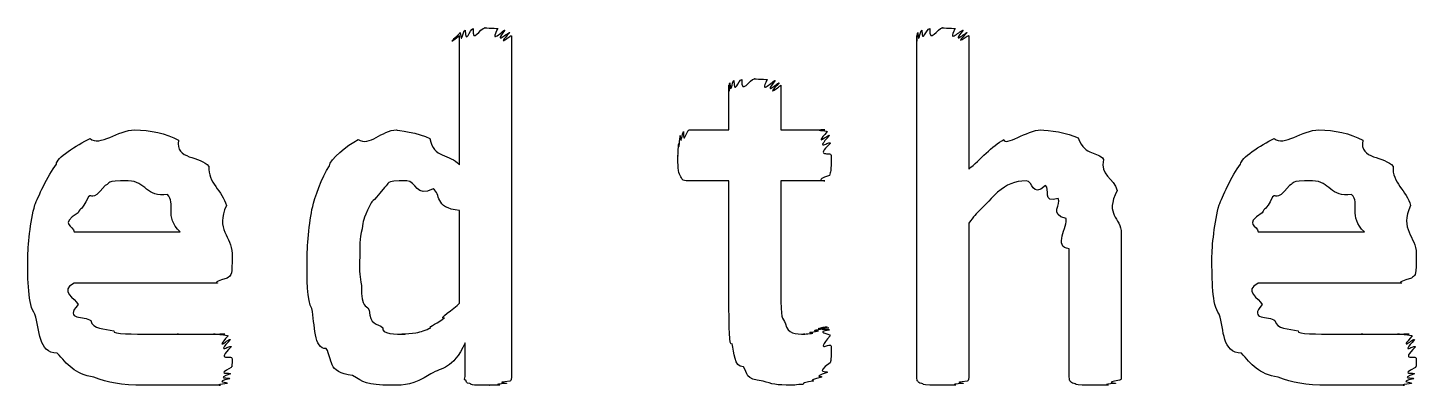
# Model space of a CAD drawing. Header units: millimetres. Extents: x 0 to 216, y 0 to 279.
# Drawn here: x 38.39 to 47.98, y 142.91 to 145.38 of the extents above; entities that cross this region are included whole.
import ezdxf

# ---------------------------------------------------------------- set-up
doc = ezdxf.new("R2010")
doc.units = ezdxf.units.MM
doc.layers.get('0').update_dxf_attribs({"linetype": 'CONTINUOUS'})

msp = doc.modelspace()

# ---------------------------------------------------------------- linework, layer by layer
at = {"color": 0}
for p, q in [((41.3702, 144.435), (41.3702, 145.328)), ((41.7283, 145.328), (41.7283, 142.969)), ((44.5301, 142.969), (44.5301, 145.328)), ((44.8881, 145.328), (44.8881, 144.407)), ((43.2319, 144.677), (43.2319, 144.986)), ((43.5903, 144.986), (43.5903, 144.677)), ((42.9563, 144.677), (43.2319, 144.677)), ((43.5903, 144.677), (43.8933, 144.677)), ((43.2319, 144.325), (42.9507, 144.325)), ((43.2319, 143.432), (43.2319, 144.325)), ((43.8933, 144.325), (43.5903, 144.325)), ((43.5903, 144.325), (43.5903, 143.553)), ((41.3702, 143.481), (41.3702, 144.121)), ((38.7078, 143.972), (39.4409, 143.972)), ((44.8881, 144.032), (44.8881, 142.969)), ((46.8877, 143.972), (47.6208, 143.972)), ((45.9412, 143.961), (45.9412, 142.969)), ((39.799, 143.823), (39.799, 143.763)), ((45.5828, 142.969), (45.5828, 143.856)), ((47.9792, 143.823), (47.9792, 143.763)), ((39.6946, 143.619), (38.7078, 143.619)), ((47.8744, 143.619), (46.8877, 143.619)), ((41.4087, 142.974), (41.4087, 143.206)), ((43.9374, 143.184), (43.9374, 143.184))]:
    msp.add_line(p, q, dxfattribs=at)
for points in [[(41.3702, 145.328), (41.2542, 145.235), (41.3713, 145.342), (41.3755, 145.35)], [(41.3755, 145.35), (41.3826, 145.251), (41.3935, 145.362), (41.4087, 145.367)], [(41.4087, 145.367), (41.4115, 145.258), (41.4419, 145.373), (41.4637, 145.378)], [(41.4637, 145.378), (41.4556, 145.264), (41.5135, 145.383), (41.5466, 145.383)], [(41.5466, 145.383), (41.5258, 145.383), (41.6126, 145.38), (41.6348, 145.378)], [(41.6348, 145.378), (41.5699, 145.258), (41.6733, 145.369), (41.6842, 145.367)], [(41.6842, 145.367), (41.596, 145.251), (41.7089, 145.357), (41.7174, 145.35)], [(41.7174, 145.35), (41.6098, 145.235), (41.7283, 145.335), (41.7283, 145.328)], [(44.5301, 145.328), (44.5301, 145.235), (44.5311, 145.342), (44.5354, 145.35)], [(44.5354, 145.35), (44.541, 145.251), (44.552, 145.362), (44.5629, 145.367)], [(44.5629, 145.367), (44.5657, 145.262), (44.5961, 145.378), (44.6183, 145.378)], [(44.6183, 145.378), (44.614, 145.264), (44.6733, 145.383), (44.7065, 145.383)], [(44.7065, 145.383), (44.6842, 145.383), (44.7724, 145.38), (44.7947, 145.378)], [(44.7947, 145.378), (44.7312, 145.262), (44.8388, 145.373), (44.8497, 145.367)], [(44.8497, 145.367), (44.7573, 145.251), (44.873, 145.357), (44.8772, 145.35)], [(44.8772, 145.35), (44.7682, 145.24), (44.8881, 145.339), (44.8881, 145.328)], [(43.265, 145.019), (43.2675, 144.909), (43.2978, 145.025), (43.3201, 145.025)], [(43.3201, 145.025), (43.3158, 144.912), (43.3751, 145.03), (43.4082, 145.03)], [(43.4082, 145.03), (43.386, 145.03), (43.4742, 145.028), (43.4964, 145.025)], [(43.4964, 145.025), (43.4329, 144.909), (43.5405, 145.022), (43.5515, 145.019)], [(43.2319, 144.986), (43.2319, 144.887), (43.2333, 144.994), (43.2375, 145.003)], [(43.2375, 145.003), (43.2428, 144.901), (43.2537, 145.015), (43.265, 145.019)], [(43.5515, 145.019), (43.459, 144.901), (43.5751, 145.01), (43.579, 145.003)], [(43.579, 145.003), (43.4703, 144.887), (43.5903, 144.989), (43.5903, 144.986)], [(38.8179, 144.617), (38.8842, 144.559), (39.0123, 144.677), (39.1266, 144.677)], [(39.1266, 144.677), (39.2328, 144.677), (39.3442, 144.653), (39.43, 144.606)], [(40.67, 144.611), (40.7472, 144.559), (40.8354, 144.677), (40.9346, 144.677)], [(40.9346, 144.677), (40.9303, 144.677), (41.0958, 144.657), (41.166, 144.617)], [(42.8847, 144.584), (42.8858, 144.519), (42.8914, 144.624), (42.8957, 144.639)], [(42.8957, 144.639), (42.8971, 144.548), (42.9094, 144.662), (42.9175, 144.666)], [(42.9175, 144.666), (42.9147, 144.559), (42.9412, 144.677), (42.9563, 144.677)], [(43.8933, 144.677), (43.7967, 144.677), (43.9057, 144.673), (43.9099, 144.666)], [(43.9099, 144.666), (43.8079, 144.548), (43.9222, 144.653), (43.9265, 144.639)], [(43.9265, 144.639), (43.8161, 144.519), (43.9318, 144.606), (43.9318, 144.584)], [(45.1309, 144.611), (45.1323, 144.559), (45.2988, 144.677), (45.3842, 144.677)], [(45.3842, 144.677), (45.4367, 144.677), (45.5732, 144.658), (45.6434, 144.622)], [(46.9981, 144.617), (47.0641, 144.559), (47.1921, 144.677), (47.3068, 144.677)], [(47.3068, 144.677), (47.4126, 144.677), (47.5245, 144.653), (47.6098, 144.606)], [(38.5865, 144.441), (38.5822, 144.479), (38.7255, 144.575), (38.8179, 144.617)], [(39.43, 144.606), (39.4021, 144.468), (39.5841, 144.501), (39.6392, 144.424)], [(40.4717, 144.429), (40.4742, 144.475), (40.5927, 144.57), (40.67, 144.611)], [(41.166, 144.617), (41.1882, 144.479), (41.3039, 144.515), (41.3702, 144.435)], [(42.8791, 144.501), (42.8791, 144.475), (42.8805, 144.562), (42.8847, 144.584)], [(43.9318, 144.584), (43.8189, 144.475), (43.9374, 144.534), (43.9374, 144.501)], [(44.8881, 144.407), (44.9668, 144.471), (45.0494, 144.567), (45.1309, 144.611)], [(45.6434, 144.622), (45.6985, 144.486), (45.7757, 144.536), (45.8198, 144.473)], [(46.7663, 144.441), (46.7625, 144.479), (46.9057, 144.575), (46.9981, 144.617)], [(47.6098, 144.606), (47.5823, 144.468), (47.7643, 144.501), (47.8194, 144.424)], [(42.8957, 144.363), (42.8791, 144.38), (42.8791, 144.438), (42.8791, 144.501)], [(43.9374, 144.501), (43.9374, 144.38), (43.9332, 144.392), (43.9265, 144.363)], [(45.8198, 144.473), (45.7867, 144.365), (45.8943, 144.343), (45.9133, 144.259)], [(38.4376, 144.159), (38.457, 144.206), (38.523, 144.363), (38.5865, 144.441)], [(39.6392, 144.424), (39.6296, 144.314), (39.7344, 144.256), (39.7605, 144.154)], [(40.356, 144.148), (40.3684, 144.199), (40.4192, 144.352), (40.4717, 144.429)], [(42.9507, 144.325), (42.9038, 144.325), (42.9094, 144.337), (42.8957, 144.363)], [(43.9265, 144.363), (43.8051, 144.325), (43.9071, 144.325), (43.8933, 144.325)], [(46.6178, 144.159), (46.6369, 144.206), (46.7032, 144.363), (46.7663, 144.441)], [(47.8194, 144.424), (47.8095, 144.314), (47.9143, 144.256), (47.9407, 144.154)], [(38.9227, 144.292), (38.8179, 144.166), (38.8401, 144.248), (38.807, 144.214)], [(39.0825, 144.325), (38.9089, 144.325), (38.9696, 144.314), (38.9227, 144.292)], [(39.3527, 144.231), (39.2067, 144.206), (39.2038, 144.325), (39.0825, 144.325)], [(40.852, 144.28), (40.7501, 144.148), (40.7776, 144.21), (40.7529, 144.159)], [(41.0062, 144.325), (40.8354, 144.325), (40.8961, 144.309), (40.852, 144.28)], [(41.1882, 144.27), (41.0739, 144.206), (41.0683, 144.325), (41.0062, 144.325)], [(41.3702, 144.121), (41.191, 144.137), (41.2461, 144.236), (41.1882, 144.27)], [(45.285, 144.325), (45.2025, 144.325), (45.1527, 144.298), (45.0868, 144.248)], [(45.4173, 144.292), (45.3196, 144.206), (45.3362, 144.325), (45.285, 144.325)], [(45.5055, 144.204), (45.3926, 144.166), (45.4533, 144.272), (45.4173, 144.292)], [(45.9133, 144.259), (45.8227, 144.082), (45.9412, 144.078), (45.9412, 143.961)], [(47.1029, 144.292), (46.9981, 144.166), (47.02, 144.248), (46.9868, 144.214)], [(47.2627, 144.325), (47.0888, 144.325), (47.1495, 144.314), (47.1029, 144.292)], [(47.5326, 144.231), (47.3865, 144.206), (47.3837, 144.325), (47.2627, 144.325)], [(38.3879, 143.79), (38.3879, 143.868), (38.4044, 144.049), (38.4376, 144.159)], [(38.807, 144.214), (38.7544, 144.104), (38.7533, 144.148), (38.7354, 144.104)], [(39.4409, 143.972), (39.3277, 144.082), (39.4148, 144.168), (39.3527, 144.231)], [(40.7529, 144.159), (40.6989, 144.049), (40.7088, 144.056), (40.6975, 143.994)], [(45.0868, 144.248), (44.9559, 144.107), (44.9573, 144.128), (44.8881, 144.032)], [(45.5605, 144.066), (45.441, 144.089), (45.5306, 144.166), (45.5055, 144.204)], [(46.5681, 143.79), (46.5681, 143.868), (46.5847, 144.049), (46.6178, 144.159)], [(46.9868, 144.214), (46.9346, 144.104), (46.9332, 144.148), (46.9152, 144.104)], [(47.6208, 143.972), (47.5079, 144.082), (47.5947, 144.168), (47.5326, 144.231)], [(38.7354, 144.104), (38.6002, 144.019), (38.7078, 144.019), (38.7078, 143.972)], [(39.7605, 144.154), (39.6804, 143.99), (39.799, 143.94), (39.799, 143.823)], [(40.3172, 143.774), (40.3172, 143.862), (40.3296, 144.038), (40.356, 144.148)], [(45.5828, 143.856), (45.4671, 143.865), (45.5747, 144.013), (45.5605, 144.066)], [(46.9152, 144.104), (46.7801, 144.019), (46.8877, 144.019), (46.8877, 143.972)], [(47.9407, 144.154), (47.8607, 143.99), (47.9792, 143.94), (47.9792, 143.823)], [(40.6975, 143.994), (40.677, 143.924), (40.6809, 143.868), (40.6809, 143.807)], [(38.4376, 143.404), (38.3879, 143.468), (38.3879, 143.643), (38.3879, 143.79)], [(40.3504, 143.443), (40.3172, 143.49), (40.3172, 143.659), (40.3172, 143.774)], [(40.6809, 143.807), (40.677, 143.674), (40.6837, 143.669), (40.6922, 143.603)], [(46.6178, 143.404), (46.5681, 143.468), (46.5681, 143.643), (46.5681, 143.79)], [(39.799, 143.763), (39.799, 143.663), (39.788, 143.674), (39.7662, 143.652)], [(47.9792, 143.763), (47.9792, 143.663), (47.9683, 143.674), (47.946, 143.652)], [(38.7078, 143.619), (38.6002, 143.564), (38.716, 143.515), (38.7354, 143.47)], [(39.7662, 143.652), (39.6363, 143.619), (39.7192, 143.619), (39.6946, 143.619)], [(40.6922, 143.603), (40.6947, 143.427), (40.7211, 143.483), (40.7472, 143.432)], [(46.8877, 143.619), (46.7801, 143.564), (46.8962, 143.515), (46.9152, 143.47)], [(47.946, 143.652), (47.8166, 143.619), (47.8991, 143.619), (47.8744, 143.619)], [(43.5903, 143.553), (43.5875, 143.361), (43.6012, 143.385), (43.6231, 143.338)], [(38.5921, 143.134), (38.457, 143.134), (38.4736, 143.297), (38.4376, 143.404)], [(38.7354, 143.47), (38.6373, 143.361), (38.7823, 143.393), (38.8235, 143.36)], [(40.4495, 143.167), (40.3613, 143.159), (40.3722, 143.335), (40.3504, 143.443)], [(40.7472, 143.432), (40.7472, 143.328), (40.8037, 143.343), (40.8411, 143.31)], [(41.2655, 143.377), (41.2171, 143.368), (41.3329, 143.44), (41.3702, 143.481)], [(43.2537, 143.2), (43.2319, 143.17), (43.2319, 143.343), (43.2319, 143.432)], [(46.772, 143.134), (46.6369, 143.134), (46.6535, 143.297), (46.6178, 143.404)], [(46.9152, 143.47), (46.8175, 143.361), (46.9621, 143.393), (47.0034, 143.36)], [(38.8235, 143.36), (38.8359, 143.299), (38.917, 143.306), (38.9834, 143.288)], [(40.8411, 143.31), (40.8245, 143.266), (40.9317, 143.266), (40.9952, 143.266)], [(41.0834, 143.278), (41.0916, 143.28), (41.1413, 143.295), (41.1716, 143.31)], [(41.1716, 143.31), (41.1508, 143.313), (41.2323, 143.351), (41.2655, 143.377)], [(43.6231, 143.338), (43.6354, 143.266), (43.6922, 143.266), (43.7554, 143.266)], [(43.8492, 143.288), (43.7748, 143.288), (43.8739, 143.301), (43.8824, 143.305)], [(43.8824, 143.305), (43.7942, 143.299), (43.9014, 143.316), (43.9099, 143.316)], [(43.9099, 143.316), (43.8051, 143.299), (43.9166, 143.313), (43.9208, 143.31)], [(43.9208, 143.31), (43.8118, 143.295), (43.9265, 143.305), (43.9265, 143.294)], [(47.0034, 143.36), (47.0158, 143.299), (47.0972, 143.306), (47.1632, 143.288)], [(38.9834, 143.288), (38.9682, 143.266), (39.1294, 143.266), (39.2257, 143.266)], [(39.2257, 143.266), (39.2589, 143.266), (39.3707, 143.266), (39.43, 143.266)], [(39.43, 143.266), (39.376, 143.266), (39.5372, 143.266), (39.5785, 143.266)], [(39.5785, 143.266), (39.5785, 143.266), (39.6572, 143.266), (39.6833, 143.266)], [(39.6833, 143.266), (39.6339, 143.266), (39.7344, 143.266), (39.7496, 143.266)], [(39.7496, 143.266), (39.6586, 143.266), (39.7676, 143.262), (39.7715, 143.255)], [(39.7715, 143.255), (39.6695, 143.137), (39.7838, 143.242), (39.788, 143.228)], [(39.788, 143.228), (39.678, 143.112), (39.7937, 143.2), (39.7937, 143.178)], [(40.9952, 143.266), (40.9152, 143.266), (41.0531, 143.269), (41.0834, 143.278)], [(41.4087, 143.206), (41.3205, 143.015), (41.2517, 143.042), (41.1716, 142.991)], [(43.331, 143.04), (43.265, 143.042), (43.2717, 143.137), (43.2537, 143.2)], [(43.7554, 143.266), (43.7198, 143.266), (43.7956, 143.268), (43.8108, 143.272)], [(43.8108, 143.272), (43.7501, 143.278), (43.8383, 143.284), (43.8492, 143.288)], [(43.9265, 143.294), (43.8161, 143.278), (43.9318, 143.273), (43.9318, 143.255)], [(43.9318, 143.255), (43.8189, 143.123), (43.9374, 143.213), (43.9374, 143.184)], [(47.1632, 143.288), (47.148, 143.266), (47.3093, 143.266), (47.4059, 143.266)], [(47.4059, 143.266), (47.4391, 143.266), (47.5506, 143.266), (47.6098, 143.266)], [(47.6098, 143.266), (47.5562, 143.266), (47.7174, 143.266), (47.7587, 143.266)], [(47.7587, 143.266), (47.7587, 143.266), (47.8374, 143.266), (47.8635, 143.266)], [(47.8635, 143.266), (47.8137, 143.266), (47.9143, 143.266), (47.9294, 143.266)], [(47.9294, 143.266), (47.8384, 143.266), (47.9474, 143.262), (47.9517, 143.255)], [(47.9517, 143.255), (47.8497, 143.137), (47.964, 143.242), (47.9683, 143.228)], [(47.9683, 143.228), (47.8578, 143.112), (47.9735, 143.2), (47.9735, 143.178)], [(38.8454, 142.969), (38.7103, 142.986), (38.6609, 143.06), (38.5921, 143.134)], [(39.7937, 143.178), (39.6804, 143.068), (39.799, 143.129), (39.799, 143.095)], [(40.6315, 142.98), (40.4523, 143.004), (40.4964, 143.09), (40.4495, 143.167)], [(43.9374, 143.184), (43.9374, 143.046), (43.9346, 143.097), (43.9318, 143.068)], [(47.0256, 142.969), (46.8905, 142.986), (46.8408, 143.06), (46.772, 143.134)], [(47.9735, 143.178), (47.8607, 143.068), (47.9792, 143.129), (47.9792, 143.095)], [(39.7937, 143.035), (39.678, 142.98), (39.7909, 143.004), (39.788, 142.991)], [(39.799, 143.095), (39.799, 143.013), (39.7965, 143.053), (39.7937, 143.035)], [(43.4689, 142.941), (43.3338, 142.954), (43.367, 142.996), (43.331, 143.04)], [(43.9318, 143.068), (43.8118, 142.986), (43.9208, 143.015), (43.9099, 143.002)], [(47.9735, 143.035), (47.8578, 142.98), (47.9707, 143.004), (47.9683, 142.991)], [(47.9792, 143.095), (47.9792, 143.013), (47.9764, 143.053), (47.9735, 143.035)], [(39.1929, 142.913), (39.0275, 142.913), (38.9449, 142.931), (38.8454, 142.969)], [(39.4077, 142.913), (39.237, 142.913), (39.2698, 142.913), (39.1929, 142.913)], [(39.5841, 142.913), (39.4864, 142.913), (39.4741, 142.913), (39.4077, 142.913)], [(39.7108, 142.913), (39.5898, 142.913), (39.6353, 142.913), (39.5841, 142.913)], [(39.7662, 142.925), (39.6558, 142.913), (39.7439, 142.913), (39.7108, 142.913)], [(39.7827, 142.958), (39.6667, 142.931), (39.7729, 142.936), (39.7662, 142.925)], [(39.788, 142.991), (39.6737, 142.954), (39.7852, 142.969), (39.7827, 142.958)], [(40.9014, 142.913), (40.7211, 142.913), (40.7088, 142.936), (40.6315, 142.98)], [(41.1716, 142.991), (41.0408, 142.913), (41.0009, 142.913), (40.9014, 142.913)], [(41.4143, 142.947), (41.3978, 142.942), (41.4087, 142.963), (41.4087, 142.974)], [(41.4419, 142.925), (41.4087, 142.927), (41.4211, 142.938), (41.4143, 142.947)], [(41.4913, 142.913), (41.4334, 142.916), (41.4556, 142.921), (41.4419, 142.925)], [(41.5742, 142.913), (41.4747, 142.913), (41.5135, 142.913), (41.4913, 142.913)], [(41.6458, 142.913), (41.5325, 142.913), (41.5988, 142.913), (41.5742, 142.913)], [(41.6952, 142.925), (41.5766, 142.916), (41.6676, 142.916), (41.6458, 142.913)], [(41.7174, 142.941), (41.5988, 142.927), (41.7064, 142.931), (41.6952, 142.925)], [(41.7283, 142.969), (41.7283, 142.938), (41.7241, 142.948), (41.7174, 142.941)], [(43.6619, 142.913), (43.5624, 142.913), (43.524, 142.922), (43.4689, 142.941)], [(43.7388, 142.919), (43.6619, 142.913), (43.6866, 142.913), (43.6619, 142.913)], [(43.8108, 142.941), (43.7127, 142.925), (43.7638, 142.926), (43.7388, 142.919)], [(43.8711, 142.969), (43.7568, 142.938), (43.8326, 142.948), (43.8108, 142.941)], [(43.9099, 143.002), (43.7942, 142.96), (43.8891, 142.98), (43.8711, 142.969)], [(44.5354, 142.941), (44.5301, 142.938), (44.5301, 142.958), (44.5301, 142.969)], [(44.5629, 142.925), (44.541, 142.927), (44.5424, 142.937), (44.5354, 142.941)], [(44.6183, 142.913), (44.5657, 142.916), (44.5766, 142.921), (44.5629, 142.925)], [(44.7065, 142.913), (44.614, 142.913), (44.643, 142.913), (44.6183, 142.913)], [(44.7947, 142.913), (44.6842, 142.913), (44.7421, 142.913), (44.7065, 142.913)], [(44.8497, 142.925), (44.7312, 142.916), (44.8194, 142.916), (44.7947, 142.913)], [(44.8772, 142.941), (44.7573, 142.927), (44.8635, 142.931), (44.8497, 142.925)], [(44.8881, 142.969), (44.8853, 142.938), (44.8839, 142.948), (44.8772, 142.941)], [(45.5884, 142.941), (45.5842, 142.938), (45.5828, 142.958), (45.5828, 142.969)], [(45.6159, 142.925), (45.5951, 142.927), (45.5951, 142.937), (45.5884, 142.941)], [(45.671, 142.913), (45.6212, 142.916), (45.6297, 142.921), (45.6159, 142.925)], [(45.7648, 142.913), (45.6681, 142.913), (45.6957, 142.913), (45.671, 142.913)], [(45.8474, 142.913), (45.7383, 142.913), (45.7976, 142.913), (45.7648, 142.913)], [(45.9024, 142.925), (45.7867, 142.916), (45.872, 142.916), (45.8474, 142.913)], [(45.9299, 142.947), (45.8114, 142.927), (45.9161, 142.931), (45.9024, 142.925)], [(45.9412, 142.969), (45.9412, 142.942), (45.937, 142.954), (45.9299, 142.947)], [(47.3728, 142.913), (47.2073, 142.913), (47.1248, 142.931), (47.0256, 142.969)], [(47.588, 142.913), (47.4169, 142.913), (47.45, 142.913), (47.3728, 142.913)], [(47.7643, 142.913), (47.6663, 142.913), (47.6539, 142.913), (47.588, 142.913)], [(47.891, 142.913), (47.7696, 142.913), (47.8151, 142.913), (47.7643, 142.913)], [(47.946, 142.925), (47.836, 142.913), (47.9242, 142.913), (47.891, 142.913)], [(47.9626, 142.958), (47.8469, 142.931), (47.9531, 142.936), (47.946, 142.925)], [(47.9683, 142.991), (47.8536, 142.954), (47.9654, 142.969), (47.9626, 142.958)]]:
    msp.add_open_spline(points, degree=3, dxfattribs=at)

doc.saveas('drawing.dxf')
